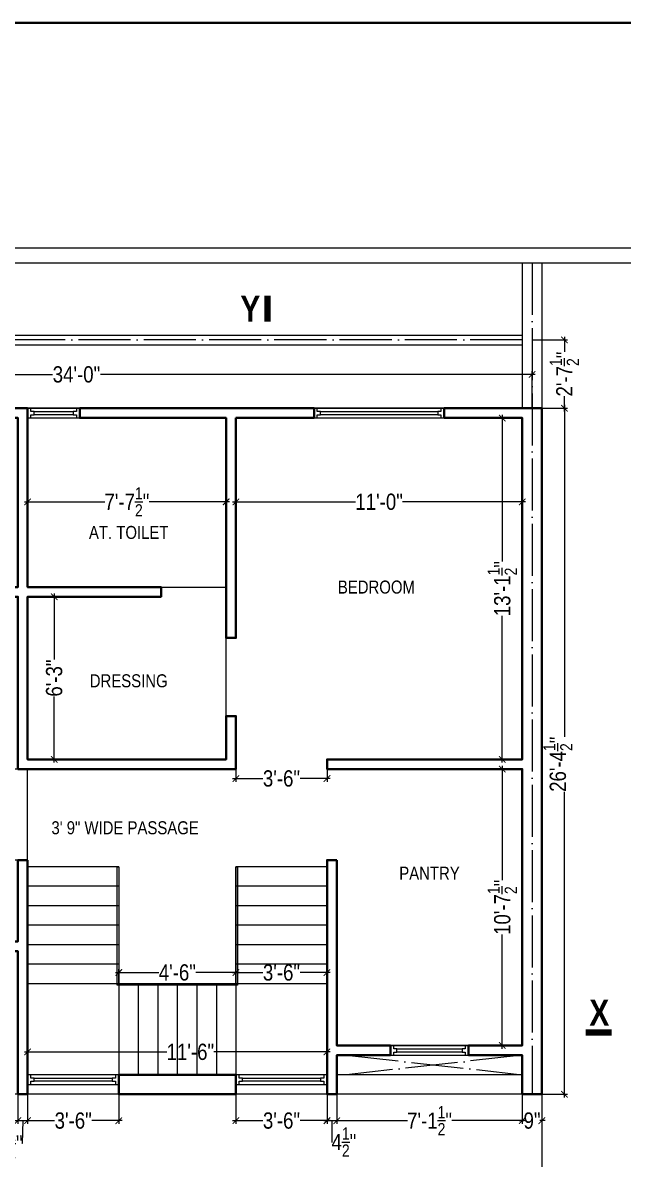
# Model space of a CAD drawing. Header units: millimetres. Extents: x 56222 to 120458, y -162468 to -121287.
# Drawn here: x 114978 to 115255, y -159368 to -158844 of the extents above; entities that cross this region are included whole.
import ezdxf

# ---------------------------------------------------------------- set-up
doc = ezdxf.new("R2010")
doc.units = ezdxf.units.MM
doc.header["$MEASUREMENT"] = 0
doc.header["$PDMODE"] = 35
doc.linetypes.add('ACAD_ISO04W100', pattern=[30, 24, -3, 0, -3])
doc.layers.get('Defpoints').update_dxf_attribs({"color": 220})
for name, color, linetype, lineweight in [('FIRST FLOOR', 7, 'Continuous', 9), ('FIRST FLOOR ( DIM )', 250, 'Continuous', 9), ('FIRST FLOOR ( DW_RAIL )', 7, 'Continuous', 9), ('FIRST FLOOR ( TEXT )', 7, 'Continuous', 9), ('FIRST FLOOR_( PLine )_', 251, 'Continuous', 30), ('FIRST FLOOR_( STAIR )', 47, 'Continuous', 9), ('GROUND FLOOR', 7, 'Continuous', 9), ('GROUND FLOOR ( DW_RAIL )', 7, 'Continuous', 9), ('SECTION', 7, 'Continuous', 9), ('X_SHEET', 7, 'Continuous', 9)]:
    doc.layers.add(name, color=color, linetype=linetype, lineweight=lineweight)
doc.styles.add("Cn_BT_0'-0", font='swissc.ttf')
doc.styles.add('Cn_BT_7½', font='swissc.ttf', dxfattribs={"height": 7.5})
doc.styles.add('KATHA', font='swissc.ttf')
doc.dimstyles.new('Cn_BT_7½', dxfattribs={"dimtxt": 9, "dimasz": 3, "dimexe": 1.5, "dimexo": 0, "dimgap": 0.09, "dimtad": 0, "dimdec": 3, "dimzin": 3, "dimdsep": 46, "dimlunit": 4, "dimtxsty": 'Cn_BT_7½', "dimblk": 'ARCHTICK', "dimcen": 0.09, "dimdle": 1.5, "dimclrd": 251, "dimclre": 251, "dimclrt": 14, "dimadec": 0, "dimazin": 0, "dimtfac": 0.75, "dimtdec": 3, "dimtofl": 0, "dimtmove": 0, "dimatfit": 3, "dimfxl": 0, "dimtolj": 1, "dimtzin": 0, "dimlwd": 15, "dimlwe": 15, "dimarcsym": 0})

# ---------------------------------------------------------------- blocks, each defined once
blk = doc.blocks.new('_ArchTick')
at = {"color": 0, "linetype": 'ByBlock', "const_width": 0.15}
blk.add_lwpolyline([(-0.5, -0.5), (0.5, 0.5)], dxfattribs=at)
blk = doc.blocks.new('*D347')
at = {"layer": 'Defpoints', "color": 0, "transparency": 16777216}
for p in [(115212.94, -158990.36), (115217.44, -159021.86), (115227.82, -159021.86)]:
    blk.add_point(p, dxfattribs=at)
at = {"layer": 'FIRST FLOOR ( DIM )', "color": 251, "lineweight": 15, "transparency": 16777216}
for p, q in [((115212.94, -158990.36), (115229.32, -158990.36)), ((115227.82, -158988.86), (115227.82, -158995.92)), ((115227.82, -159023.36), (115227.82, -159016.3)), ((115217.44, -159021.86), (115229.32, -159021.86))]:
    blk.add_line(p, q, dxfattribs=at)
at = {"layer": 'FIRST FLOOR ( DIM )', "color": 251, "lineweight": 15, "transparency": 16777216, "xscale": 3, "yscale": 3, "zscale": 3}
for p, rotation in [((115227.82, -158990.36), 90), ((115227.82, -159021.86), 270)]:
    blk.add_blockref('_ArchTick', p, dxfattribs=dict(at, rotation=rotation))
at = {"layer": 'FIRST FLOOR ( DIM )', "color": 14, "transparency": 16777216, "insert": (115227.82, -159006.11), "char_height": 7.5, "attachment_point": 5, "rotation": 90, "style": 'Cn_BT_7½'}
blk.add_mtext('\\A1;2\'-7{\\H0.750000x;\\S1/2;}"', dxfattribs=at)
blk = doc.blocks.new('*D346')
at = {"layer": 'Defpoints', "color": 0, "transparency": 16777216}
for p in [(115217.44, -159021.86), (115212.94, -159338.36), (115227.82, -159338.36)]:
    blk.add_point(p, dxfattribs=at)
at = {"layer": 'FIRST FLOOR ( DIM )', "color": 251, "lineweight": 15, "transparency": 16777216}
for p, q in [((115217.44, -159021.86), (115229.32, -159021.86)), ((115227.82, -159020.36), (115227.82, -159173.44)), ((115227.82, -159339.86), (115227.82, -159198.78)), ((115212.94, -159338.36), (115229.32, -159338.36))]:
    blk.add_line(p, q, dxfattribs=at)
at = {"layer": 'FIRST FLOOR ( DIM )', "color": 251, "lineweight": 15, "transparency": 16777216, "xscale": 3, "yscale": 3, "zscale": 3}
for p, rotation in [((115227.82, -159021.86), 90), ((115227.82, -159338.36), 270)]:
    blk.add_blockref('_ArchTick', p, dxfattribs=dict(at, rotation=rotation))
at = {"layer": 'FIRST FLOOR ( DIM )', "color": 14, "transparency": 16777216, "insert": (115224.82, -159186.11), "char_height": 7.5, "attachment_point": 5, "rotation": 90, "style": 'Cn_BT_7½'}
blk.add_mtext('\\A1;26\'-4{\\H0.750000x;\\S1/2;}"', dxfattribs=at)
blk = doc.blocks.new('*D345')
at = {"layer": 'Defpoints', "color": 0, "transparency": 16777216}
for p in [(115208.44, -159188.36), (115199.19, -159315.86), (115208.44, -159315.86)]:
    blk.add_point(p, dxfattribs=at)
at = {"layer": 'FIRST FLOOR ( DIM )', "color": 251, "lineweight": 15, "transparency": 16777216}
for p, q in [((115199.19, -159186.86), (115199.19, -159239.58)), ((115208.44, -159188.36), (115197.69, -159188.36)), ((115199.19, -159317.36), (115199.19, -159264.64)), ((115208.44, -159315.86), (115197.69, -159315.86))]:
    blk.add_line(p, q, dxfattribs=at)
at = {"layer": 'FIRST FLOOR ( DIM )', "color": 251, "lineweight": 15, "transparency": 16777216, "xscale": 3, "yscale": 3, "zscale": 3}
for p, rotation in [((115199.19, -159188.36), 90), ((115199.19, -159315.86), 270)]:
    blk.add_blockref('_ArchTick', p, dxfattribs=dict(at, rotation=rotation))
at = {"layer": 'FIRST FLOOR ( DIM )', "color": 14, "transparency": 16777216, "insert": (115199.19, -159252.11), "char_height": 7.5, "attachment_point": 5, "rotation": 90, "style": 'Cn_BT_7½'}
blk.add_mtext('\\A1;10\'-7{\\H0.750000x;\\S1/2;}"', dxfattribs=at)
blk = doc.blocks.new('*D344')
at = {"layer": 'Defpoints', "color": 0, "transparency": 16777216}
for p in [(115208.44, -159026.36), (115199.19, -159183.86), (115208.44, -159183.86)]:
    blk.add_point(p, dxfattribs=at)
at = {"layer": 'FIRST FLOOR ( DIM )', "color": 251, "lineweight": 15, "transparency": 16777216}
for p, q in [((115199.19, -159024.86), (115199.19, -159092.58)), ((115208.44, -159026.36), (115197.69, -159026.36)), ((115199.19, -159185.36), (115199.19, -159117.64)), ((115208.44, -159183.86), (115197.69, -159183.86))]:
    blk.add_line(p, q, dxfattribs=at)
at = {"layer": 'FIRST FLOOR ( DIM )', "color": 251, "lineweight": 15, "transparency": 16777216, "xscale": 3, "yscale": 3, "zscale": 3}
for p, rotation in [((115199.19, -159026.36), 90), ((115199.19, -159183.86), 270)]:
    blk.add_blockref('_ArchTick', p, dxfattribs=dict(at, rotation=rotation))
at = {"layer": 'FIRST FLOOR ( DIM )', "color": 14, "transparency": 16777216, "insert": (115199.19, -159105.11), "char_height": 7.5, "attachment_point": 5, "rotation": 90, "style": 'Cn_BT_7½'}
blk.add_mtext('\\A1;13\'-1{\\H0.750000x;\\S1/2;}"', dxfattribs=at)
blk = doc.blocks.new('*D343')
at = {"layer": 'Defpoints', "color": 0, "transparency": 16777216}
for p in [(115076.44, -159054.86), (115208.44, -159054.86), (115208.44, -159065.06)]:
    blk.add_point(p, dxfattribs=at)
at = {"layer": 'FIRST FLOOR ( DIM )', "color": 251, "lineweight": 15, "transparency": 16777216}
for p, q in [((115076.44, -159054.86), (115076.44, -159066.56)), ((115208.44, -159054.86), (115208.44, -159066.56)), ((115074.94, -159065.06), (115131.58, -159065.06)), ((115209.94, -159065.06), (115153.3, -159065.06))]:
    blk.add_line(p, q, dxfattribs=at)
at = {"layer": 'FIRST FLOOR ( DIM )', "color": 251, "lineweight": 15, "transparency": 16777216, "xscale": 3, "yscale": 3, "zscale": 3, "rotation": 180}
blk.add_blockref('_ArchTick', (115076.44, -159065.06), dxfattribs=at)
at = {"layer": 'FIRST FLOOR ( DIM )', "color": 251, "lineweight": 15, "transparency": 16777216, "xscale": 3, "yscale": 3, "zscale": 3}
blk.add_blockref('_ArchTick', (115208.44, -159065.06), dxfattribs=at)
at = {"layer": 'FIRST FLOOR ( DIM )', "color": 14, "transparency": 16777216, "insert": (115142.44, -159065.06), "char_height": 7.5, "attachment_point": 5, "style": 'Cn_BT_7½'}
blk.add_mtext('\\A1;11\'-0"', dxfattribs=at)
blk = doc.blocks.new('*D342')
at = {"layer": 'Defpoints', "color": 0, "transparency": 16777216}
for p in [(114980.44, -159054.86), (115071.94, -159054.86), (114980.44, -159065.06)]:
    blk.add_point(p, dxfattribs=at)
at = {"layer": 'FIRST FLOOR ( DIM )', "color": 251, "lineweight": 15, "transparency": 16777216}
for p, q in [((114980.44, -159054.86), (114980.44, -159066.56)), ((115071.94, -159054.86), (115071.94, -159066.56)), ((114978.94, -159065.06), (115015.99, -159065.06)), ((115073.44, -159065.06), (115036.39, -159065.06))]:
    blk.add_line(p, q, dxfattribs=at)
at = {"layer": 'FIRST FLOOR ( DIM )', "color": 251, "lineweight": 15, "transparency": 16777216, "xscale": 3, "yscale": 3, "zscale": 3, "rotation": 180}
blk.add_blockref('_ArchTick', (114980.44, -159065.06), dxfattribs=at)
at = {"layer": 'FIRST FLOOR ( DIM )', "color": 251, "lineweight": 15, "transparency": 16777216, "xscale": 3, "yscale": 3, "zscale": 3}
blk.add_blockref('_ArchTick', (115071.94, -159065.06), dxfattribs=at)
at = {"layer": 'FIRST FLOOR ( DIM )', "color": 14, "transparency": 16777216, "insert": (115026.19, -159065.06), "char_height": 7.5, "attachment_point": 5, "style": 'Cn_BT_7½'}
blk.add_mtext('\\A1;7\'-7{\\H0.750000x;\\S1/2;}"', dxfattribs=at)
blk = doc.blocks.new('*D340')
at = {"layer": 'Defpoints', "color": 0, "transparency": 16777216}
for p in [(114804.94, -159006.3), (114804.94, -159021.86), (115212.94, -159021.86)]:
    blk.add_point(p, dxfattribs=at)
at = {"layer": 'FIRST FLOOR ( DIM )', "color": 251, "lineweight": 15, "transparency": 16777216}
for p, q in [((114803.44, -159006.3), (114991.9, -159006.3)), ((114804.94, -159021.86), (114804.94, -159004.8)), ((115214.44, -159006.3), (115013.97, -159006.3)), ((115212.94, -159021.86), (115212.94, -159004.8))]:
    blk.add_line(p, q, dxfattribs=at)
at = {"layer": 'FIRST FLOOR ( DIM )', "color": 251, "lineweight": 15, "transparency": 16777216, "xscale": 3, "yscale": 3, "zscale": 3, "rotation": 180}
blk.add_blockref('_ArchTick', (114804.94, -159006.3), dxfattribs=at)
at = {"layer": 'FIRST FLOOR ( DIM )', "color": 251, "lineweight": 15, "transparency": 16777216, "xscale": 3, "yscale": 3, "zscale": 3}
blk.add_blockref('_ArchTick', (115212.94, -159006.3), dxfattribs=at)
at = {"layer": 'FIRST FLOOR ( DIM )', "color": 14, "transparency": 16777216, "insert": (115002.94, -159006.3), "char_height": 7.5, "attachment_point": 5, "style": 'Cn_BT_7½'}
blk.add_mtext('\\A1;34\'-0"', dxfattribs=at)
blk = doc.blocks.new('*D339')
at = {"layer": 'Defpoints', "color": 0, "transparency": 16777216}
for p in [(114980.44, -159311.36), (115118.44, -159311.36), (115118.44, -159318.83)]:
    blk.add_point(p, dxfattribs=at)
at = {"layer": 'FIRST FLOOR ( DIM )', "color": 251, "lineweight": 15, "transparency": 16777216}
for p, q in [((114980.44, -159311.36), (114980.44, -159320.33)), ((115118.44, -159311.36), (115118.44, -159320.33)), ((114978.94, -159318.83), (115044.58, -159318.83)), ((115119.94, -159318.83), (115066.3, -159318.83))]:
    blk.add_line(p, q, dxfattribs=at)
at = {"layer": 'FIRST FLOOR ( DIM )', "color": 251, "lineweight": 15, "transparency": 16777216, "xscale": 3, "yscale": 3, "zscale": 3, "rotation": 180}
blk.add_blockref('_ArchTick', (114980.44, -159318.83), dxfattribs=at)
at = {"layer": 'FIRST FLOOR ( DIM )', "color": 251, "lineweight": 15, "transparency": 16777216, "xscale": 3, "yscale": 3, "zscale": 3}
blk.add_blockref('_ArchTick', (115118.44, -159318.83), dxfattribs=at)
at = {"layer": 'FIRST FLOOR ( DIM )', "color": 14, "transparency": 16777216, "insert": (115055.44, -159318.83), "char_height": 7.5, "attachment_point": 5, "style": 'Cn_BT_7½'}
blk.add_mtext('\\A1;11\'-6"', dxfattribs=at)
blk = doc.blocks.new('*D338')
at = {"layer": 'Defpoints', "color": 0, "transparency": 16777216}
for p in [(115118.44, -159282.21), (115076.44, -159286.57), (115118.44, -159286.57)]:
    blk.add_point(p, dxfattribs=at)
at = {"layer": 'FIRST FLOOR ( DIM )', "color": 251, "lineweight": 15, "transparency": 16777216}
for p, q in [((115074.94, -159282.21), (115088.88, -159282.21)), ((115076.44, -159286.57), (115076.44, -159280.71)), ((115119.94, -159282.21), (115105.99, -159282.21)), ((115118.44, -159286.57), (115118.44, -159280.71))]:
    blk.add_line(p, q, dxfattribs=at)
at = {"layer": 'FIRST FLOOR ( DIM )', "color": 251, "lineweight": 15, "transparency": 16777216, "xscale": 3, "yscale": 3, "zscale": 3, "rotation": 180}
blk.add_blockref('_ArchTick', (115076.44, -159282.21), dxfattribs=at)
at = {"layer": 'FIRST FLOOR ( DIM )', "color": 251, "lineweight": 15, "transparency": 16777216, "xscale": 3, "yscale": 3, "zscale": 3}
blk.add_blockref('_ArchTick', (115118.44, -159282.21), dxfattribs=at)
at = {"layer": 'FIRST FLOOR ( DIM )', "color": 14, "transparency": 16777216, "insert": (115097.44, -159282.21), "char_height": 7.5, "attachment_point": 5, "style": 'Cn_BT_7½'}
blk.add_mtext('\\A1;3\'-6"', dxfattribs=at)
blk = doc.blocks.new('*D337')
at = {"layer": 'Defpoints', "color": 0, "transparency": 16777216}
for p in [(115076.44, -159282.21), (115022.44, -159287.36), (115076.44, -159287.36)]:
    blk.add_point(p, dxfattribs=at)
at = {"layer": 'FIRST FLOOR ( DIM )', "color": 251, "lineweight": 15, "transparency": 16777216}
for p, q in [((115020.94, -159282.21), (115040.84, -159282.21)), ((115022.44, -159287.36), (115022.44, -159280.71)), ((115077.94, -159282.21), (115058.03, -159282.21)), ((115076.44, -159287.36), (115076.44, -159280.71))]:
    blk.add_line(p, q, dxfattribs=at)
at = {"layer": 'FIRST FLOOR ( DIM )', "color": 251, "lineweight": 15, "transparency": 16777216, "xscale": 3, "yscale": 3, "zscale": 3, "rotation": 180}
blk.add_blockref('_ArchTick', (115022.44, -159282.21), dxfattribs=at)
at = {"layer": 'FIRST FLOOR ( DIM )', "color": 251, "lineweight": 15, "transparency": 16777216, "xscale": 3, "yscale": 3, "zscale": 3}
blk.add_blockref('_ArchTick', (115076.44, -159282.21), dxfattribs=at)
at = {"layer": 'FIRST FLOOR ( DIM )', "color": 14, "transparency": 16777216, "insert": (115049.44, -159282.21), "char_height": 7.5, "attachment_point": 5, "style": 'Cn_BT_7½'}
blk.add_mtext('\\A1;4\'-6"', dxfattribs=at)
blk = doc.blocks.new('*D335')
at = {"layer": 'Defpoints', "color": 0, "transparency": 16777216}
for p in [(114975.94, -159338.36), (114980.44, -159338.36), (114980.44, -159350.53)]:
    blk.add_point(p, dxfattribs=at)
at = {"layer": 'FIRST FLOOR ( DIM )', "color": 251, "lineweight": 15, "transparency": 16777216}
for p, q in [((114975.94, -159338.36), (114975.94, -159352.03)), ((114980.44, -159338.36), (114980.44, -159352.03)), ((114974.44, -159350.53), (114981.94, -159350.53)), ((114978.19, -159350.53), (114977.96, -159361.09)), ((114977.96, -159361.09), (114977.78, -159361.09))]:
    blk.add_line(p, q, dxfattribs=at)
at = {"layer": 'FIRST FLOOR ( DIM )', "color": 251, "lineweight": 15, "transparency": 16777216, "xscale": 3, "yscale": 3, "zscale": 3, "rotation": 180}
blk.add_blockref('_ArchTick', (114975.94, -159350.53), dxfattribs=at)
at = {"layer": 'FIRST FLOOR ( DIM )', "color": 251, "lineweight": 15, "transparency": 16777216, "xscale": 3, "yscale": 3, "zscale": 3}
blk.add_blockref('_ArchTick', (114980.44, -159350.53), dxfattribs=at)
at = {"layer": 'FIRST FLOOR ( DIM )', "color": 14, "transparency": 16777216, "insert": (114972.41, -159361.09), "char_height": 7.5, "attachment_point": 5, "style": 'Cn_BT_7½'}
blk.add_mtext('\\A1;4{\\H0.750000x;\\S1/2;}"', dxfattribs=at)
blk = doc.blocks.new('*D334')
at = {"layer": 'Defpoints', "color": 0, "transparency": 16777216}
for p in [(114980.44, -159338.36), (115022.44, -159338.36), (115022.44, -159350.53)]:
    blk.add_point(p, dxfattribs=at)
at = {"layer": 'FIRST FLOOR ( DIM )', "color": 251, "lineweight": 15, "transparency": 16777216}
for p, q in [((114980.44, -159338.36), (114980.44, -159352.03)), ((115022.44, -159338.36), (115022.44, -159352.03)), ((114978.94, -159350.53), (114992.88, -159350.53)), ((115023.94, -159350.53), (115009.99, -159350.53))]:
    blk.add_line(p, q, dxfattribs=at)
at = {"layer": 'FIRST FLOOR ( DIM )', "color": 251, "lineweight": 15, "transparency": 16777216, "xscale": 3, "yscale": 3, "zscale": 3, "rotation": 180}
blk.add_blockref('_ArchTick', (114980.44, -159350.53), dxfattribs=at)
at = {"layer": 'FIRST FLOOR ( DIM )', "color": 251, "lineweight": 15, "transparency": 16777216, "xscale": 3, "yscale": 3, "zscale": 3}
blk.add_blockref('_ArchTick', (115022.44, -159350.53), dxfattribs=at)
at = {"layer": 'FIRST FLOOR ( DIM )', "color": 14, "transparency": 16777216, "insert": (115001.44, -159350.53), "char_height": 7.5, "attachment_point": 5, "style": 'Cn_BT_7½'}
blk.add_mtext('\\A1;3\'-6"', dxfattribs=at)
blk = doc.blocks.new('*D333')
at = {"layer": 'Defpoints', "color": 0, "transparency": 16777216}
for p in [(115076.44, -159338.36), (115118.44, -159338.36), (115118.44, -159350.53)]:
    blk.add_point(p, dxfattribs=at)
at = {"layer": 'FIRST FLOOR ( DIM )', "color": 251, "lineweight": 15, "transparency": 16777216}
for p, q in [((115076.44, -159338.36), (115076.44, -159352.03)), ((115118.44, -159338.36), (115118.44, -159352.03)), ((115074.94, -159350.53), (115088.88, -159350.53)), ((115119.94, -159350.53), (115105.99, -159350.53))]:
    blk.add_line(p, q, dxfattribs=at)
at = {"layer": 'FIRST FLOOR ( DIM )', "color": 251, "lineweight": 15, "transparency": 16777216, "xscale": 3, "yscale": 3, "zscale": 3, "rotation": 180}
blk.add_blockref('_ArchTick', (115076.44, -159350.53), dxfattribs=at)
at = {"layer": 'FIRST FLOOR ( DIM )', "color": 251, "lineweight": 15, "transparency": 16777216, "xscale": 3, "yscale": 3, "zscale": 3}
blk.add_blockref('_ArchTick', (115118.44, -159350.53), dxfattribs=at)
at = {"layer": 'FIRST FLOOR ( DIM )', "color": 14, "transparency": 16777216, "insert": (115097.44, -159350.53), "char_height": 7.5, "attachment_point": 5, "style": 'Cn_BT_7½'}
blk.add_mtext('\\A1;3\'-6"', dxfattribs=at)
blk = doc.blocks.new('*D332')
at = {"layer": 'Defpoints', "color": 0, "transparency": 16777216}
for p in [(115118.44, -159338.36), (115122.94, -159338.36), (115122.94, -159350.53)]:
    blk.add_point(p, dxfattribs=at)
at = {"layer": 'FIRST FLOOR ( DIM )', "color": 251, "lineweight": 15, "transparency": 16777216}
for p, q in [((115118.44, -159338.36), (115118.44, -159352.03)), ((115122.94, -159338.36), (115122.94, -159352.03)), ((115116.94, -159350.53), (115124.44, -159350.53)), ((115120.69, -159350.53), (115120.67, -159360.39)), ((115120.67, -159360.39), (115120.85, -159360.39))]:
    blk.add_line(p, q, dxfattribs=at)
at = {"layer": 'FIRST FLOOR ( DIM )', "color": 251, "lineweight": 15, "transparency": 16777216, "xscale": 3, "yscale": 3, "zscale": 3, "rotation": 180}
blk.add_blockref('_ArchTick', (115118.44, -159350.53), dxfattribs=at)
at = {"layer": 'FIRST FLOOR ( DIM )', "color": 251, "lineweight": 15, "transparency": 16777216, "xscale": 3, "yscale": 3, "zscale": 3}
blk.add_blockref('_ArchTick', (115122.94, -159350.53), dxfattribs=at)
at = {"layer": 'FIRST FLOOR ( DIM )', "color": 14, "transparency": 16777216, "insert": (115126.22, -159360.39), "char_height": 7.5, "attachment_point": 5, "style": 'Cn_BT_7½'}
blk.add_mtext('\\A1;4{\\H0.750000x;\\S1/2;}"', dxfattribs=at)
blk = doc.blocks.new('*D331')
at = {"layer": 'Defpoints', "color": 0, "transparency": 16777216}
for p in [(115122.94, -159338.36), (115208.44, -159338.36), (115208.44, -159350.53)]:
    blk.add_point(p, dxfattribs=at)
at = {"layer": 'FIRST FLOOR ( DIM )', "color": 251, "lineweight": 15, "transparency": 16777216}
for p, q in [((115122.94, -159338.36), (115122.94, -159352.03)), ((115208.44, -159338.36), (115208.44, -159352.03)), ((115121.44, -159350.53), (115155.49, -159350.53)), ((115209.94, -159350.53), (115175.89, -159350.53))]:
    blk.add_line(p, q, dxfattribs=at)
at = {"layer": 'FIRST FLOOR ( DIM )', "color": 251, "lineweight": 15, "transparency": 16777216, "xscale": 3, "yscale": 3, "zscale": 3, "rotation": 180}
blk.add_blockref('_ArchTick', (115122.94, -159350.53), dxfattribs=at)
at = {"layer": 'FIRST FLOOR ( DIM )', "color": 251, "lineweight": 15, "transparency": 16777216, "xscale": 3, "yscale": 3, "zscale": 3}
blk.add_blockref('_ArchTick', (115208.44, -159350.53), dxfattribs=at)
at = {"layer": 'FIRST FLOOR ( DIM )', "color": 14, "transparency": 16777216, "insert": (115165.69, -159350.53), "char_height": 7.5, "attachment_point": 5, "style": 'Cn_BT_7½'}
blk.add_mtext('\\A1;7\'-1{\\H0.750000x;\\S1/2;}"', dxfattribs=at)
blk = doc.blocks.new('*D330')
at = {"layer": 'Defpoints', "color": 0, "transparency": 16777216}
for p in [(115208.44, -159338.36), (115217.44, -159338.36), (115217.44, -159350.53)]:
    blk.add_point(p, dxfattribs=at)
at = {"layer": 'FIRST FLOOR ( DIM )', "color": 251, "lineweight": 15, "transparency": 16777216}
for p, q in [((115208.44, -159338.36), (115208.44, -159352.03)), ((115217.44, -159338.36), (115217.44, -159352.03)), ((115206.94, -159350.53), (115209.28, -159350.53)), ((115218.94, -159350.53), (115216.59, -159350.53))]:
    blk.add_line(p, q, dxfattribs=at)
at = {"layer": 'FIRST FLOOR ( DIM )', "color": 251, "lineweight": 15, "transparency": 16777216, "xscale": 3, "yscale": 3, "zscale": 3, "rotation": 180}
blk.add_blockref('_ArchTick', (115208.44, -159350.53), dxfattribs=at)
at = {"layer": 'FIRST FLOOR ( DIM )', "color": 251, "lineweight": 15, "transparency": 16777216, "xscale": 3, "yscale": 3, "zscale": 3}
blk.add_blockref('_ArchTick', (115217.44, -159350.53), dxfattribs=at)
at = {"layer": 'FIRST FLOOR ( DIM )', "color": 14, "transparency": 16777216, "insert": (115212.94, -159350.53), "char_height": 7.5, "attachment_point": 5, "style": 'Cn_BT_7½'}
blk.add_mtext('\\A1;9"', dxfattribs=at)
blk = doc.blocks.new('*D329')
at = {"layer": 'Defpoints', "color": 0, "transparency": 16777216}
for p in [(114980.44, -159188.36), (114969.14, -159230.36), (114980.44, -159230.36)]:
    blk.add_point(p, dxfattribs=at)
at = {"layer": 'FIRST FLOOR ( DIM )', "color": 251, "lineweight": 15, "transparency": 16777216}
for p, q in [((114969.14, -159186.86), (114969.14, -159200.81)), ((114980.44, -159188.36), (114967.64, -159188.36)), ((114969.14, -159231.86), (114969.14, -159217.91)), ((114980.44, -159230.36), (114967.64, -159230.36))]:
    blk.add_line(p, q, dxfattribs=at)
at = {"layer": 'FIRST FLOOR ( DIM )', "color": 251, "lineweight": 15, "transparency": 16777216, "xscale": 3, "yscale": 3, "zscale": 3}
for p, rotation in [((114969.14, -159188.36), 90), ((114969.14, -159230.36), 270)]:
    blk.add_blockref('_ArchTick', p, dxfattribs=dict(at, rotation=rotation))
at = {"layer": 'FIRST FLOOR ( DIM )', "color": 14, "transparency": 16777216, "insert": (114969.14, -159209.36), "char_height": 7.5, "attachment_point": 5, "rotation": 90, "style": 'Cn_BT_7½'}
blk.add_mtext('\\A1;3\'-6"', dxfattribs=at)
blk = doc.blocks.new('*D327')
at = {"layer": 'Defpoints', "color": 0, "transparency": 16777216}
for p in [(114980.44, -159108.86), (114980.44, -159183.86), (114992.68, -159183.86)]:
    blk.add_point(p, dxfattribs=at)
at = {"layer": 'FIRST FLOOR ( DIM )', "color": 251, "lineweight": 15, "transparency": 16777216}
for p, q in [((114980.44, -159108.86), (114994.18, -159108.86)), ((114992.68, -159107.36), (114992.68, -159137.84)), ((114992.68, -159185.36), (114992.68, -159154.88)), ((114980.44, -159183.86), (114994.18, -159183.86))]:
    blk.add_line(p, q, dxfattribs=at)
at = {"layer": 'FIRST FLOOR ( DIM )', "color": 251, "lineweight": 15, "transparency": 16777216, "xscale": 3, "yscale": 3, "zscale": 3}
for p, rotation in [((114992.68, -159108.86), 90), ((114992.68, -159183.86), 270)]:
    blk.add_blockref('_ArchTick', p, dxfattribs=dict(at, rotation=rotation))
at = {"layer": 'FIRST FLOOR ( DIM )', "color": 14, "transparency": 16777216, "insert": (114992.68, -159146.36), "char_height": 7.5, "attachment_point": 5, "rotation": 90, "style": 'Cn_BT_7½'}
blk.add_mtext('\\A1;6\'-3"', dxfattribs=at)
blk = doc.blocks.new('*D307')
at = {"layer": 'Defpoints', "color": 0, "transparency": 16777216}
for p in [(115076.44, -159188.36), (115118.44, -159188.36), (115118.44, -159192.7)]:
    blk.add_point(p, dxfattribs=at)
at = {"layer": 'FIRST FLOOR ( DIM )', "color": 251, "lineweight": 15, "transparency": 16777216}
for p, q in [((115074.94, -159192.7), (115088.88, -159192.7)), ((115076.44, -159188.36), (115076.44, -159194.2)), ((115119.94, -159192.7), (115105.99, -159192.7)), ((115118.44, -159188.36), (115118.44, -159194.2))]:
    blk.add_line(p, q, dxfattribs=at)
at = {"layer": 'FIRST FLOOR ( DIM )', "color": 251, "lineweight": 15, "transparency": 16777216, "xscale": 3, "yscale": 3, "zscale": 3, "rotation": 180}
blk.add_blockref('_ArchTick', (115076.44, -159192.7), dxfattribs=at)
at = {"layer": 'FIRST FLOOR ( DIM )', "color": 251, "lineweight": 15, "transparency": 16777216, "xscale": 3, "yscale": 3, "zscale": 3}
blk.add_blockref('_ArchTick', (115118.44, -159192.7), dxfattribs=at)
at = {"layer": 'FIRST FLOOR ( DIM )', "color": 14, "transparency": 16777216, "insert": (115097.44, -159192.7), "char_height": 7.5, "attachment_point": 5, "style": 'Cn_BT_7½'}
blk.add_mtext('\\A1;3\'-6"', dxfattribs=at)

msp = doc.modelspace()

# ---------------------------------------------------------------- linework, layer by layer
at = {"layer": 'FIRST FLOOR'}
for p, q in [((114804.93568, -159021.85958), (115217.43568, -159021.85958)), ((114980.43568, -159104.35958), (114980.43568, -159021.85958)), ((115004.43568, -159026.35958), (115004.43568, -159021.85958)), ((115112.43568, -159026.35958), (115112.43568, -159021.85958)), ((115172.43568, -159026.35958), (115172.43568, -159021.85958)), ((115217.43568, -159021.85958), (115217.43568, -159338.35958)), ((114980.43568, -159026.35958), (115071.93568, -159026.35958)), ((115071.93568, -159183.85958), (115071.93568, -159026.35958)), ((115076.43568, -159127.85958), (115076.43568, -159026.35958)), ((115076.43568, -159026.35958), (115208.43568, -159026.35958)), ((115208.43568, -159026.35958), (115208.43568, -159183.85958)), ((114980.43568, -159104.35958), (115071.93568, -159104.35958)), ((114980.43568, -159108.85958), (114980.43568, -159183.85958)), ((114980.43568, -159108.85958), (115041.93568, -159108.85958)), ((115041.93568, -159108.85958), (115041.93568, -159104.35958)), ((115071.93568, -159127.85958), (115076.43568, -159127.85958)), ((115071.93568, -159163.85958), (115076.43568, -159163.85958)), ((115076.43568, -159188.35958), (115076.43568, -159163.85958)), ((114980.43568, -159183.85958), (115071.93568, -159183.85958)), ((115118.43568, -159183.85958), (115118.43568, -159188.35958)), ((115118.43568, -159183.85958), (115208.43568, -159183.85958)), ((114975.93568, -159188.35958), (115076.43568, -159188.35958)), ((114980.43568, -159338.35958), (114980.43568, -159188.35958)), ((115118.43568, -159188.35958), (115208.43568, -159188.35958)), ((115208.43568, -159188.35958), (115208.43568, -159315.85958)), ((114980.43568, -159230.35958), (114975.93568, -159230.35958)), ((115118.43568, -159230.35958), (115118.43568, -159338.35958)), ((115118.43568, -159230.35958), (115122.93568, -159230.35958)), ((115122.93568, -159230.35958), (115122.93568, -159315.85958)), ((115122.93568, -159315.85958), (115208.43568, -159315.85958)), ((115147.68568, -159320.35958), (115147.68568, -159315.85958)), ((115183.68568, -159315.85958), (115183.68568, -159320.35958)), ((115122.93568, -159320.35958), (115208.43568, -159320.35958)), ((115122.93568, -159320.35958), (115122.93568, -159338.35958)), ((115208.43568, -159320.35958), (115208.43568, -159338.35958)), ((115118.43568, -159329.35958), (114980.43568, -159329.35958)), ((115022.43568, -159329.35958), (115022.43568, -159338.35958)), ((115076.43568, -159329.35958), (115076.43568, -159338.35958)), ((115208.43568, -159329.35958), (115122.93568, -159329.35958)), ((115217.43568, -159338.35958), (114804.93568, -159338.35958))]:
    msp.add_line(p, q, dxfattribs=at)
at = {"layer": 'FIRST FLOOR ( DW_RAIL )'}
for points in [[(115004.43568, -159021.85958), (115002.93568, -159021.85958), (115002.93568, -159023.35958), (115001.43568, -159023.35958), (115001.43568, -159024.85958), (114983.43568, -159024.85958), (114983.43568, -159023.35958), (114981.93568, -159023.35958), (114981.93568, -159021.85958), (114980.43568, -159021.85958), (114980.43568, -159026.35958), (114981.93568, -159026.35958), (114981.93568, -159024.85958), (114983.43568, -159024.85958), (114983.43568, -159023.35958), (115001.43568, -159023.35958), (115001.43568, -159024.85958), (115002.93568, -159024.85958), (115002.93568, -159026.35958), (115004.43568, -159026.35958), (115004.43568, -159021.85958), (114980.43568, -159021.85958), (114980.43568, -159026.35958), (115004.43568, -159026.35958)], [(115172.43568, -159021.85958), (115170.93568, -159021.85958), (115170.93568, -159023.35958), (115169.43568, -159023.35958), (115169.43568, -159024.85958), (115115.43568, -159024.85958), (115115.43568, -159023.35958), (115113.93568, -159023.35958), (115113.93568, -159021.85958), (115112.43568, -159021.85958), (115112.43568, -159026.35958), (115113.93568, -159026.35958), (115113.93568, -159024.85958), (115115.43568, -159024.85958), (115115.43568, -159023.35958), (115169.43568, -159023.35958), (115169.43568, -159024.85958), (115170.93568, -159024.85958), (115170.93568, -159026.35958), (115172.43568, -159026.35958), (115172.43568, -159021.85958), (115112.43568, -159021.85958), (115112.43568, -159026.35958), (115172.43568, -159026.35958)]]:
    msp.add_lwpolyline(points, close=True, dxfattribs=at)
at = {"layer": 'FIRST FLOOR_( PLine )_'}
for points in [[(114813.93568, -159026.35958), (114975.93568, -159026.35958), (114975.93568, -159104.35958), (114963.93568, -159104.35958), (114963.93568, -159108.85958), (114975.93568, -159108.85958), (114975.93568, -159188.35958), (115076.43568, -159188.35958), (115076.43568, -159163.85958), (115071.93568, -159163.85958), (115071.93568, -159183.85958), (114980.43568, -159183.85958), (114980.43568, -159108.85958), (115041.93568, -159108.85958), (115041.93568, -159104.35958), (114980.43568, -159104.35958), (114980.43568, -159021.85958), (114804.93568, -159021.85958), (114804.93568, -159080.35958), (114813.93568, -159080.35958)], [(115076.43568, -159026.35958), (115112.43568, -159026.35958), (115112.43568, -159021.85958), (115004.43568, -159021.85958), (115004.43568, -159026.35958), (115071.93568, -159026.35958), (115071.93568, -159127.85958), (115076.43568, -159127.85958)], [(115217.43568, -159021.85958), (115172.43568, -159021.85958), (115172.43568, -159026.35958), (115208.43568, -159026.35958), (115208.43568, -159183.85958), (115118.43568, -159183.85958), (115118.43568, -159188.35958), (115208.43568, -159188.35958), (115208.43568, -159315.85958), (115183.68568, -159315.85958), (115183.68568, -159320.35958), (115208.43568, -159320.35958), (115208.43568, -159338.35958), (115217.43568, -159338.35958)], [(114980.43568, -159230.35958), (114975.93568, -159230.35958), (114975.93568, -159267.85958), (114954.93568, -159267.85958), (114954.93568, -159272.35958), (114975.93568, -159272.35958), (114975.93568, -159338.35958), (114980.43568, -159338.35958)], [(115122.93568, -159230.35958), (115118.43568, -159230.35958), (115118.43568, -159338.35958), (115122.93568, -159338.35958), (115122.93568, -159320.35958), (115147.68568, -159320.35958), (115147.68568, -159315.85958), (115122.93568, -159315.85958)], [(115076.43568, -159329.35958), (115022.43568, -159329.35958), (115022.43568, -159333.85958), (115022.43568, -159338.35958), (115076.43568, -159338.35958)]]:
    msp.add_lwpolyline(points, close=True, dxfattribs=at)
at = {"layer": 'FIRST FLOOR_( STAIR )'}
for p, q in [((115022.43568, -159233.35958), (114980.43568, -159233.35958)), ((115022.43568, -159233.35958), (115022.43568, -159329.35958)), ((115118.43568, -159233.35958), (115076.43568, -159233.35958)), ((115076.43568, -159233.35958), (115076.43568, -159329.35958)), ((115022.43568, -159242.35958), (114980.43568, -159242.35958)), ((115118.43568, -159242.35958), (115076.43568, -159242.35958)), ((115022.43568, -159251.35958), (114980.43568, -159251.35958)), ((115118.43568, -159251.35958), (115076.43568, -159251.35958)), ((115022.43568, -159260.35958), (114980.43568, -159260.35958)), ((115118.43568, -159260.35958), (115076.43568, -159260.35958)), ((115022.43568, -159269.35958), (114980.43568, -159269.35958)), ((115118.43568, -159269.35958), (115076.43568, -159269.35958)), ((115022.43568, -159278.35958), (114980.43568, -159278.35958)), ((115118.43568, -159278.35958), (115076.43568, -159278.35958)), ((115118.43568, -159287.35958), (114980.43568, -159287.35958)), ((115031.43568, -159287.35958), (115031.43568, -159329.35958)), ((115040.43568, -159287.35958), (115040.43568, -159329.35958)), ((115049.43568, -159287.35958), (115049.43568, -159329.35958)), ((115058.43568, -159287.35958), (115058.43568, -159329.35958)), ((115067.43568, -159287.35958), (115067.43568, -159329.35958))]:
    msp.add_line(p, q, dxfattribs=at)
msp.add_lwpolyline([(115021.73568, -159233.35958), (115022.43568, -159233.35958), (115022.43568, -159287.35958), (115076.43568, -159287.35958), (115076.43568, -159233.35958), (115077.13568, -159233.35958), (115077.13568, -159288.05958), (115021.73568, -159288.05958), (115021.73568, -159233.35958)], close=True, dxfattribs=at)
at = {"layer": 'GROUND FLOOR'}
for p, q in [((115208.43568, -158954.81072), (115208.43568, -159021.85958)), ((115217.43568, -158954.81072), (115217.43568, -159021.85958)), ((114717.18568, -158988.10958), (115208.43568, -158988.10958)), ((114721.68568, -158992.60958), (115208.43568, -158992.60958)), ((115217.43568, -159338.35958), (115217.43568, -159475.74353))]:
    msp.add_line(p, q, dxfattribs=at)
at = {"layer": 'GROUND FLOOR', "color": 1, "linetype": 'ACAD_ISO04W100'}
for p, q in [((115212.93568, -158954.81072), (115212.93568, -159338.35958)), ((115127.43568, -159320.35958), (115208.43568, -159329.35958)), ((115208.43568, -159320.35958), (115127.43568, -159329.35958))]:
    msp.add_line(p, q, dxfattribs=at)
msp.add_lwpolyline([(115208.43568, -158990.35958), (114719.43568, -158990.35958), (114719.43568, -159452.85958), (115217.43568, -159452.85958)], dxfattribs=at)
at = {"layer": 'GROUND FLOOR'}
msp.add_lwpolyline([(115022.43568, -159233.35958), (115022.43568, -159287.35958), (115076.43568, -159287.35958), (115076.43568, -159233.35958)], dxfattribs=at)
at = {"layer": 'GROUND FLOOR ( DW_RAIL )'}
for points in [[(115183.68568, -159315.85958), (115182.18568, -159315.85958), (115182.18568, -159317.35958), (115180.68568, -159317.35958), (115180.68568, -159318.85958), (115150.68568, -159318.85958), (115150.68568, -159317.35958), (115149.18568, -159317.35958), (115149.18568, -159315.85958), (115147.68568, -159315.85958), (115147.68568, -159320.35958), (115149.18568, -159320.35958), (115149.18568, -159318.85958), (115150.68568, -159318.85958), (115150.68568, -159317.35958), (115180.68568, -159317.35958), (115180.68568, -159318.85958), (115182.18568, -159318.85958), (115182.18568, -159320.35958), (115183.68568, -159320.35958), (115183.68568, -159315.85958), (115147.68568, -159315.85958), (115147.68568, -159320.35958), (115183.68568, -159320.35958)], [(115022.43568, -159329.35958), (115020.93568, -159329.35958), (115020.93568, -159330.85958), (115019.43568, -159330.85958), (115019.43568, -159332.35958), (114983.43568, -159332.35958), (114983.43568, -159330.85958), (114981.93568, -159330.85958), (114981.93568, -159329.35958), (114980.43568, -159329.35958), (114980.43568, -159333.85958), (114981.93568, -159333.85958), (114981.93568, -159332.35958), (114983.43568, -159332.35958), (114983.43568, -159330.85958), (115019.43568, -159330.85958), (115019.43568, -159332.35958), (115020.93568, -159332.35958), (115020.93568, -159333.85958), (115022.43568, -159333.85958), (115022.43568, -159329.35958), (114980.43568, -159329.35958), (114980.43568, -159333.85958), (115022.43568, -159333.85958)], [(115118.43568, -159329.35958), (115116.93568, -159329.35958), (115116.93568, -159330.85958), (115115.43568, -159330.85958), (115115.43568, -159332.35958), (115079.43568, -159332.35958), (115079.43568, -159330.85958), (115077.93568, -159330.85958), (115077.93568, -159329.35958), (115076.43568, -159329.35958), (115076.43568, -159333.85958), (115077.93568, -159333.85958), (115077.93568, -159332.35958), (115079.43568, -159332.35958), (115079.43568, -159330.85958), (115115.43568, -159330.85958), (115115.43568, -159332.35958), (115116.93568, -159332.35958), (115116.93568, -159333.85958), (115118.43568, -159333.85958), (115118.43568, -159329.35958), (115076.43568, -159329.35958), (115076.43568, -159333.85958), (115118.43568, -159333.85958)]]:
    msp.add_lwpolyline(points, close=True, dxfattribs=at)
at = {"layer": 'SECTION', "color": 5}
for points in [[(115089.47268, -159404.45366, 12, 12, 0), (115092.47268, -159404.45366, 0, 0, 0), (115092.47268, -158975.95215, 12, 12, 0), (115089.47268, -158975.95215, 12, 12, 0)], [(114776.50524, -159308.35958, 12, 12, 0), (114776.50524, -159311.35958, 0, 0, 0), (115243.63445, -159311.35958, 12, 12, 0), (115243.63445, -159308.35958, 12, 12, 0)]]:
    msp.add_lwpolyline(points, format="xyseb", dxfattribs=at)
at = {"layer": 'X_SHEET', "color": 5, "lineweight": 30}
msp.add_lwpolyline([(113576.41025, -158844.0278), (116516.02946, -158844.0278), (116516.02946, -160541.61207), (113576.41025, -160541.61207)], close=True, dxfattribs=at)
at = {"layer": 'X_SHEET'}
for points in [[(115432.49733, -159482.74353), (114665.34896, -159482.74353), (114665.34896, -158947.81072), (115432.49733, -158947.81072)], [(115425.49733, -159475.74353), (114672.34896, -159475.74353), (114672.34896, -158954.81072), (115425.49733, -158954.81072)]]:
    msp.add_lwpolyline(points, close=True, dxfattribs=at)

# ---------------------------------------------------------------- texts
at = {"layer": 'FIRST FLOOR ( TEXT )', "char_height": 6, "attachment_point": 5, "style": 'KATHA'}
for s, insert in [('AT. TOILET', (115027.03171, -159079.21084)), ('BEDROOM', (115141.19804, -159104.41304)), ('DRESSING', (115027.03171, -159147.65759)), ('3\' 9" WIDE PASSAGE', (115025.37169, -159215.45849)), ('PANTRY', (115165.67296, -159236.38106))]:
    msp.add_mtext(s, dxfattribs=dict(at, insert=insert))
at = {"layer": 'SECTION', "color": 5, "char_height": 12, "attachment_point": 7, "line_spacing_factor": 1.157143, "style": "Cn_BT_0'-0"}
for s, insert in [('{\\fSwis721 Cn BT|b1|i0|c0|p34;Y}', (115078.49873, -158981.91224)), ('{\\fSwis721 Cn BT|b1|i0|c0|p34;X}', (115239.3581, -159306.72093))]:
    msp.add_mtext(s, dxfattribs=dict(at, insert=insert))

# ---------------------------------------------------------------- dimensions: what is measured, and where the dimension line sits
at = {"layer": 'FIRST FLOOR ( DIM )'}
for base, p1, p2, picture, middle in [((115227.82402, -159021.85958), (115212.93568, -158990.35958), (115217.43568, -159021.85958), '*D347', (115227.82402, -159006.10958)), ((115199.19118, -159183.85958), (115208.43568, -159026.35958), (115208.43568, -159183.85958), '*D344', (115199.19118, -159105.10958)), ((114992.68005, -159183.85958), (114980.43568, -159108.85958), (114980.43568, -159183.85958), '*D327', (114992.68005, -159146.35958)), ((114969.13878, -159230.35958), (114980.43568, -159188.35958), (114980.43568, -159230.35958), '*D329', (114969.13878, -159209.35958)), ((115199.19118, -159315.85958), (115208.43568, -159188.35958), (115208.43568, -159315.85958), '*D345', (115199.19118, -159252.10958))]:
    dim = msp.add_linear_dim(base=base, p1=p1, p2=p2, angle=90, dimstyle='Cn_BT_7½', dxfattribs=at)
    dim.commit()
    dim.dimension.update_dxf_attribs({"geometry": picture, "text_midpoint": middle})
for base, p1, p2, picture, middle in [((114804.93568, -159006.29975), (115212.93568, -159021.85958), (114804.93568, -159021.85958), '*D340', (115002.93568, -159006.29975)), ((115118.43568, -159318.83387), (114980.43568, -159311.35958), (115118.43568, -159311.35958), '*D339', (115055.43568, -159318.83387))]:
    dim = msp.add_linear_dim(base=base, p1=p1, p2=p2, dimstyle='Cn_BT_7½', dxfattribs=at)
    dim.commit()
    dim.dimension.update_dxf_attribs({"geometry": picture, "text_midpoint": middle, "dimtype": 160})
dim = msp.add_linear_dim(base=(115227.82402, -159338.35958), p1=(115217.43568, -159021.85958), p2=(115212.93568, -159338.35958), angle=90, dimstyle='Cn_BT_7½', override={"dimtmove": 1}, dxfattribs=at)
dim.commit()
dim.dimension.update_dxf_attribs({"geometry": '*D346', "text_midpoint": (115224.82402, -159186.10958), "dimtype": 160})
for base, p1, p2, picture, middle in [((114980.43568, -159065.06038), (115071.93568, -159054.85958), (114980.43568, -159054.85958), '*D342', (115026.18568, -159065.06038)), ((115208.43568, -159065.06038), (115076.43568, -159054.85958), (115208.43568, -159054.85958), '*D343', (115142.43568, -159065.06038)), ((115118.43568, -159192.70305), (115076.43568, -159188.35958), (115118.43568, -159188.35958), '*D307', (115097.43568, -159192.70305)), ((115076.43568, -159282.214), (115022.43568, -159287.35958), (115076.43568, -159287.35958), '*D337', (115049.43568, -159282.214)), ((115118.43568, -159282.214), (115076.43568, -159286.57013), (115118.43568, -159286.57013), '*D338', (115097.43568, -159282.214))]:
    dim = msp.add_linear_dim(base=base, p1=p1, p2=p2, dimstyle='Cn_BT_7½', dxfattribs=at)
    dim.commit()
    dim.dimension.update_dxf_attribs({"geometry": picture, "text_midpoint": middle})
for base, p1, p2, picture, middle in [((114980.43568, -159350.53204), (114975.93568, -159338.35958), (114980.43568, -159338.35958), '*D335', (114977.69054, -159361.08522)), ((115122.93568, -159350.53204), (115118.43568, -159338.35958), (115122.93568, -159338.35958), '*D332', (115120.94069, -159360.38562))]:
    dim = msp.add_linear_dim(base=base, p1=p1, p2=p2, dimstyle='Cn_BT_7½', override={"dimtmove": 1}, dxfattribs=at)
    dim.commit()
    dim.dimension.update_dxf_attribs({"geometry": picture, "text_midpoint": middle, "dimtype": 160})
for base, p1, p2, picture, middle in [((115022.43568, -159350.53204), (114980.43568, -159338.35958), (115022.43568, -159338.35958), '*D334', (115001.43568, -159350.53204)), ((115118.43568, -159350.53204), (115076.43568, -159338.35958), (115118.43568, -159338.35958), '*D333', (115097.43568, -159350.53204)), ((115208.43568, -159350.53204), (115122.93568, -159338.35958), (115208.43568, -159338.35958), '*D331', (115165.68568, -159350.53204)), ((115217.43568, -159350.53204), (115208.43568, -159338.35958), (115217.43568, -159338.35958), '*D330', (115212.93568, -159350.53204))]:
    dim = msp.add_linear_dim(base=base, p1=p1, p2=p2, dimstyle='Cn_BT_7½', override={"dimtmove": 1}, dxfattribs=at)
    dim.commit()
    dim.dimension.update_dxf_attribs({"geometry": picture, "text_midpoint": middle})

doc.saveas('drawing.dxf')
